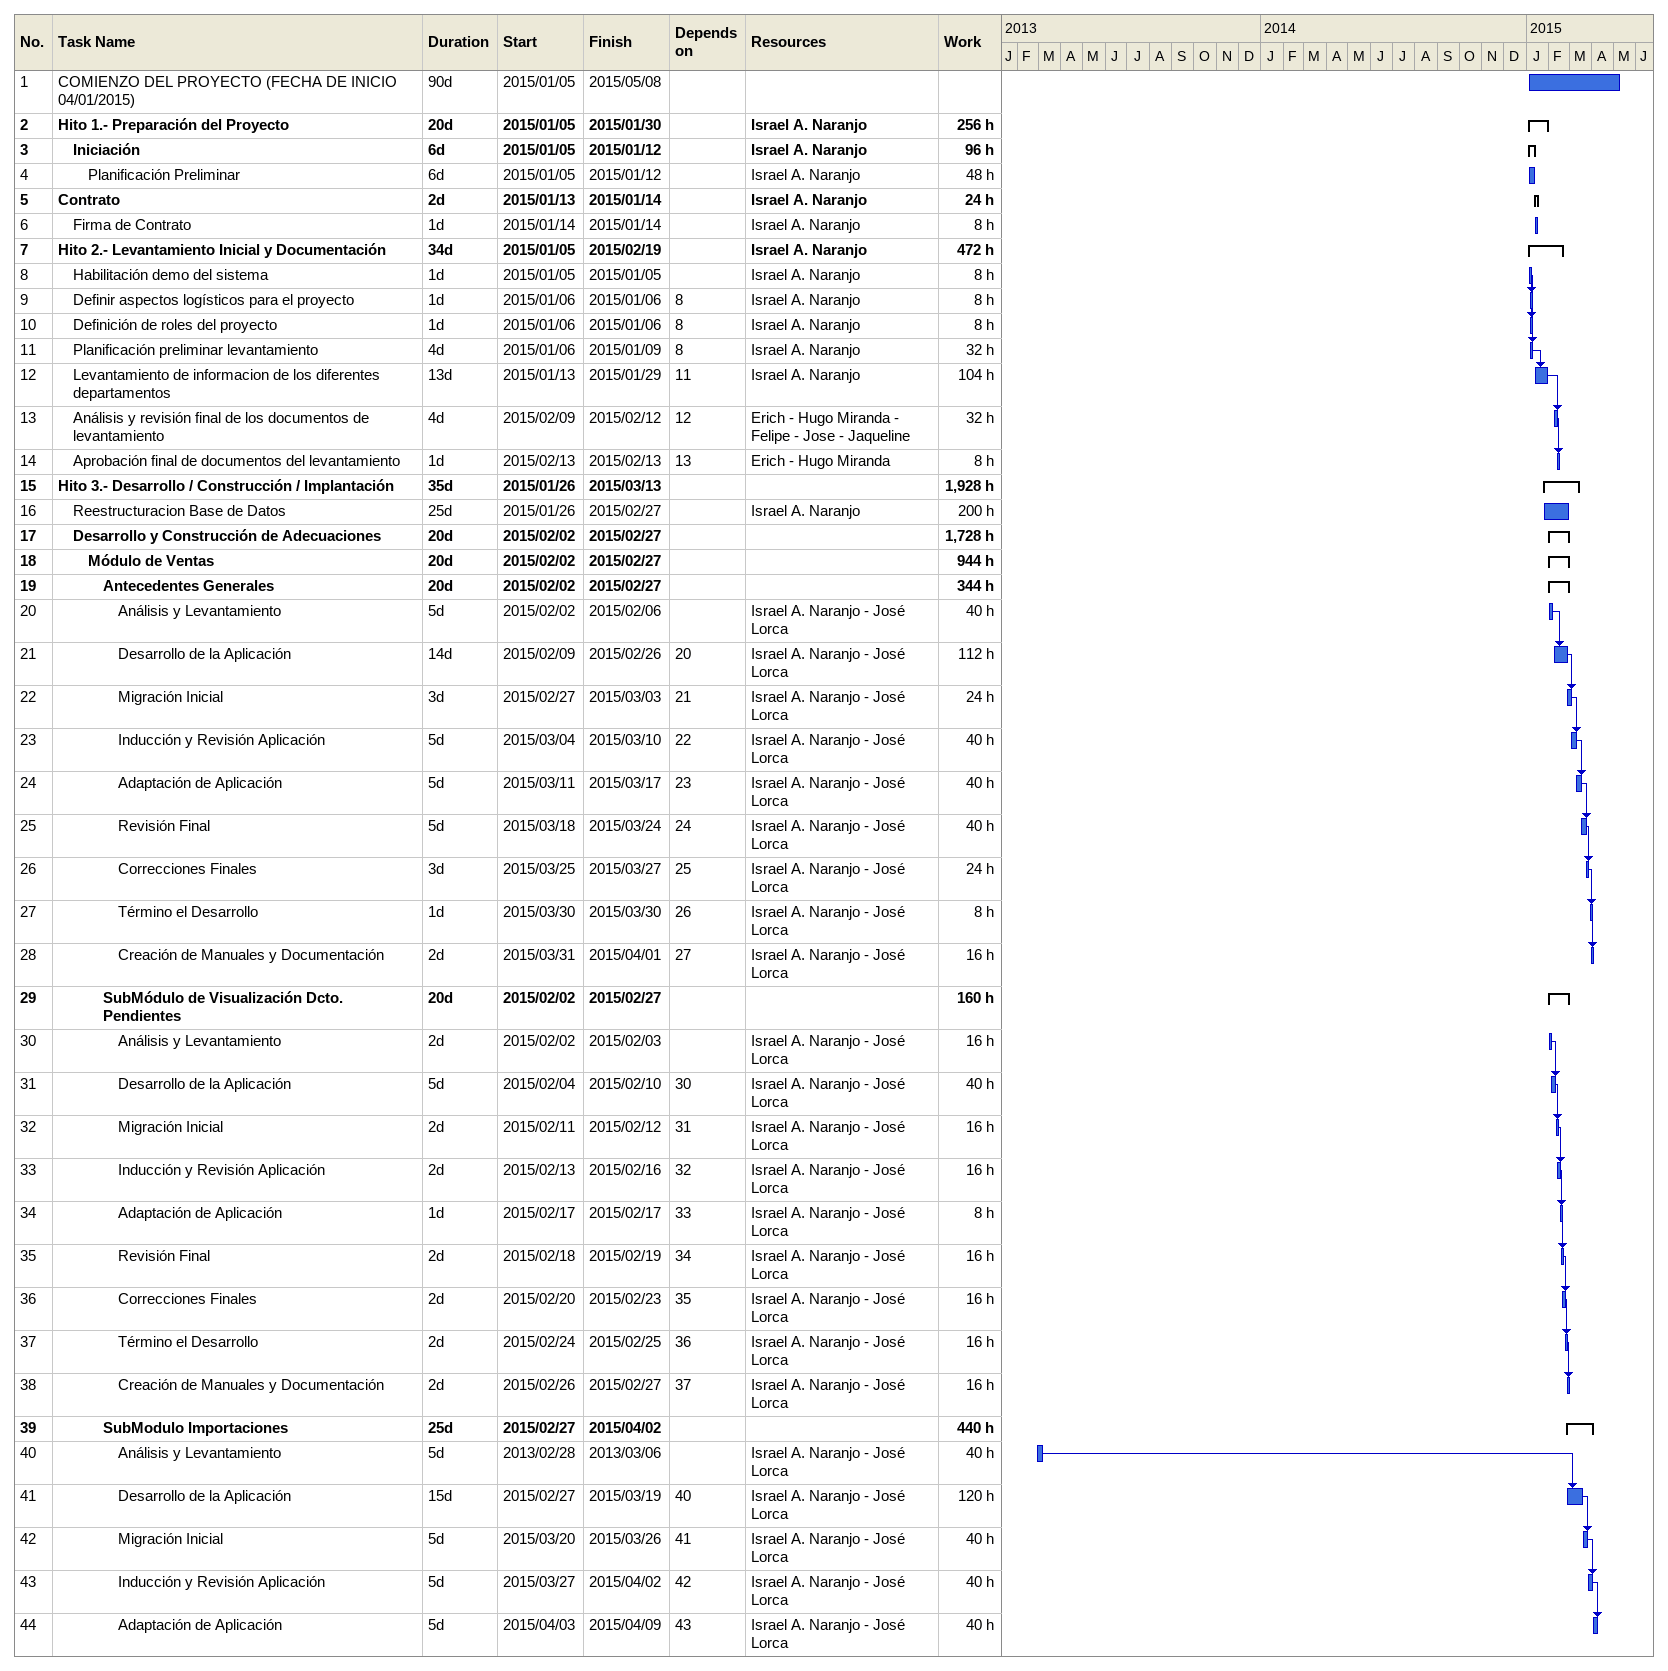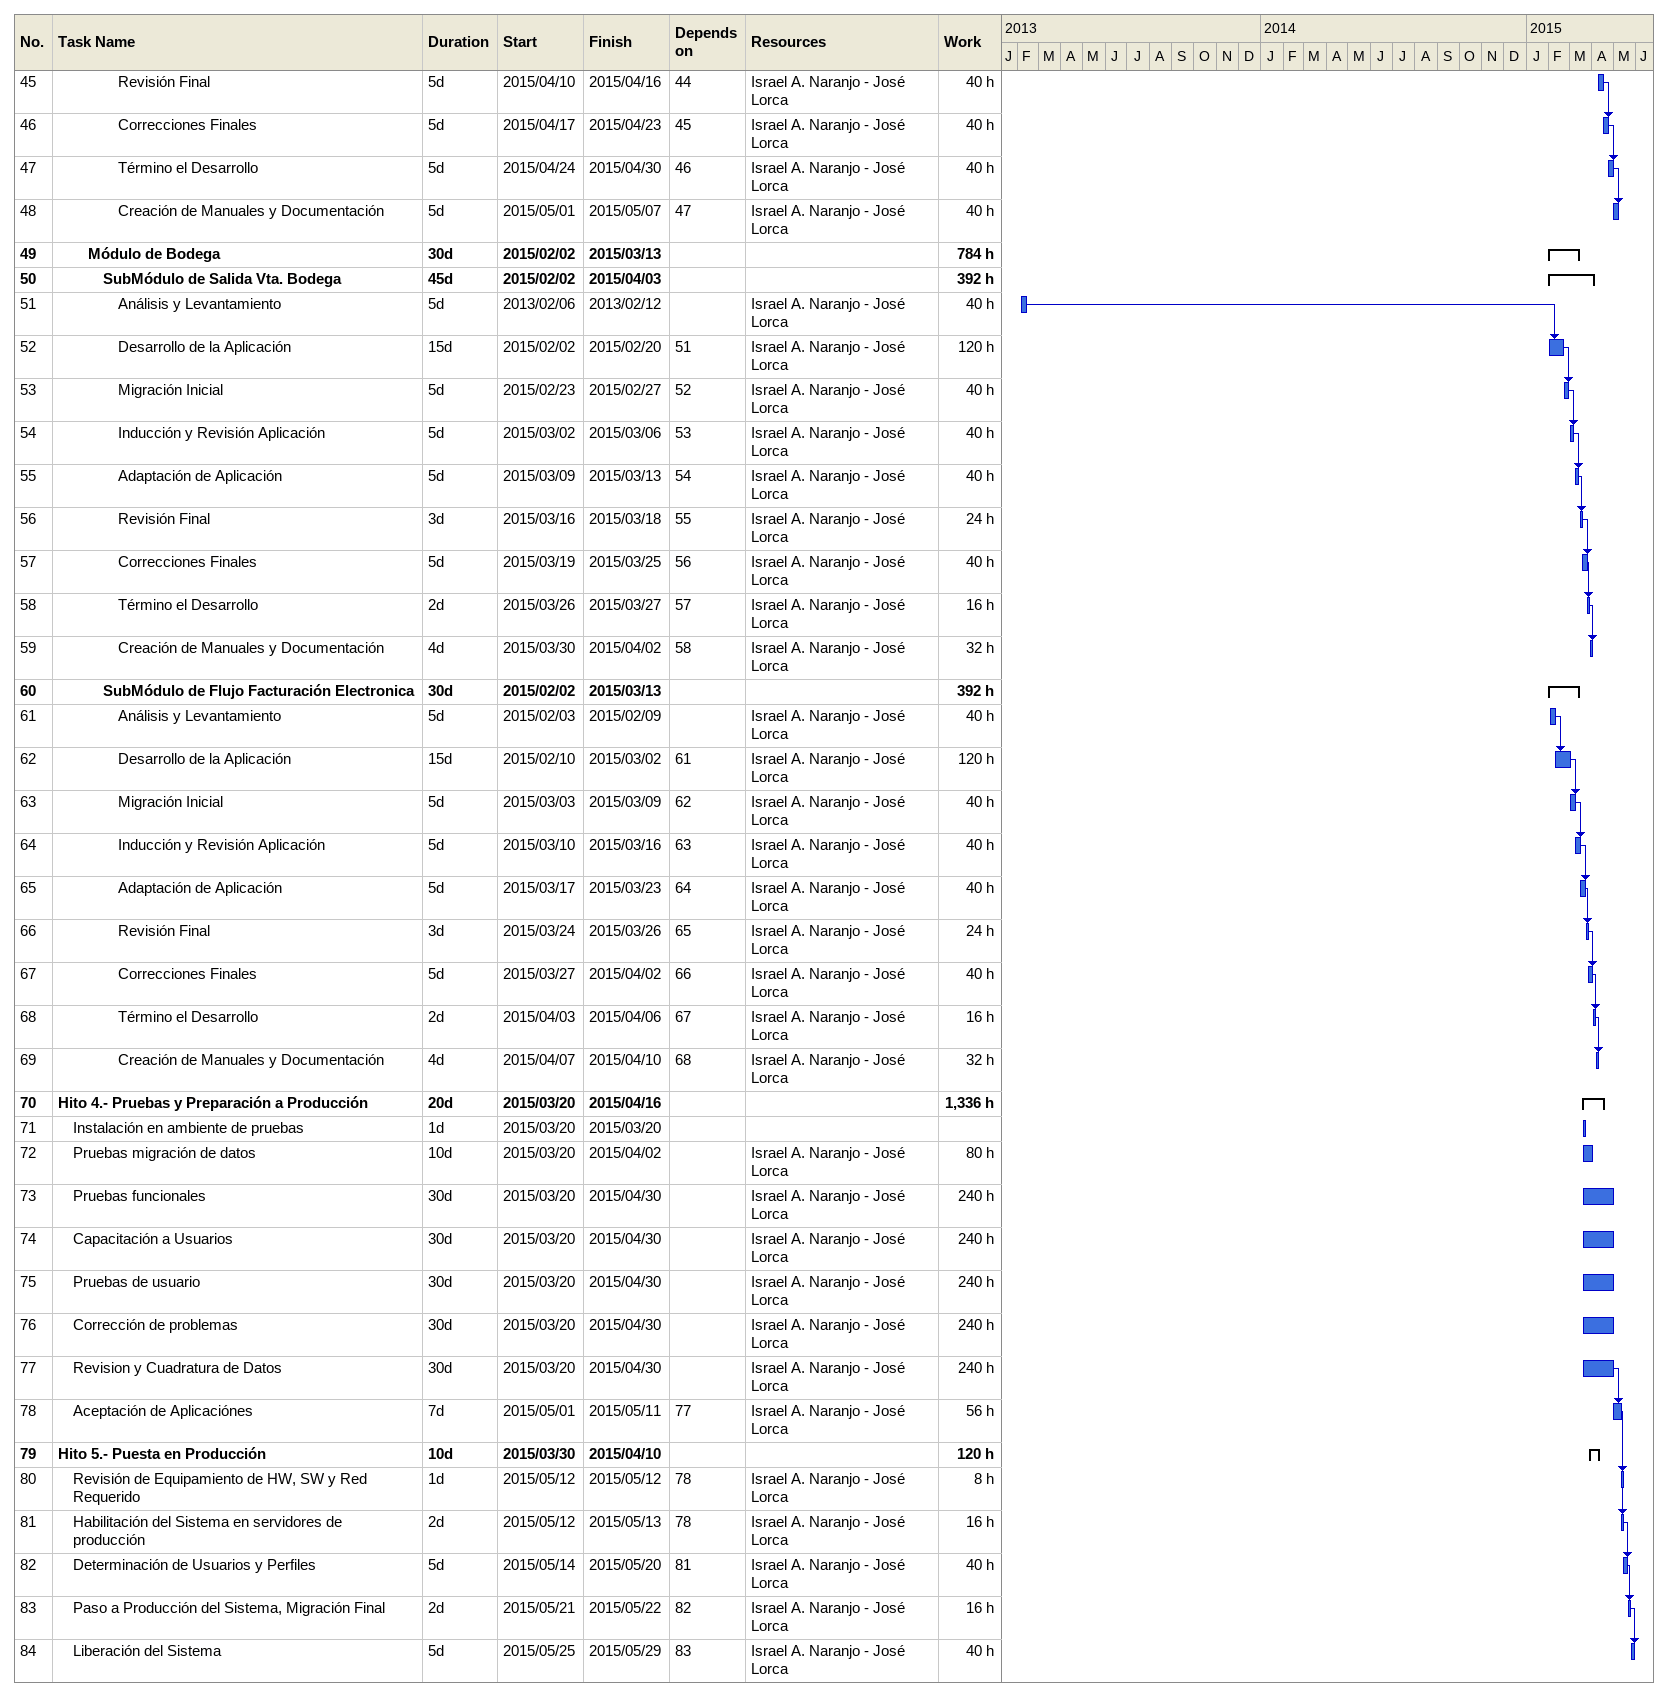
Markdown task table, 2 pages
| ID | Level | Task | Duration | Start | Finish | Predecessors | Resources | Work (h) |
|---|---|---|---|---|---|---|---|---|
| 1 | 1 | COMIENZO DEL PROYECTO (FECHA DE INICIO 04/01/2015) | 90d | 2015-01-05 | 2015-05-08 |  |  |  |
| 2 | 1 | **Hito 1.- Preparación del Proyecto** | 20d | 2015-01-05 | 2015-01-30 |  | Israel A. Naranjo | 256 |
| 3 | 2 | **Iniciación** | 6d | 2015-01-05 | 2015-01-12 |  | Israel A. Naranjo | 96 |
| 4 | 3 | Planificación Preliminar | 6d | 2015-01-05 | 2015-01-12 |  | Israel A. Naranjo | 48 |
| 5 | 1 | **Contrato** | 2d | 2015-01-13 | 2015-01-14 |  | Israel A. Naranjo | 24 |
| 6 | 2 | Firma de Contrato | 1d | 2015-01-14 | 2015-01-14 |  | Israel A. Naranjo | 8 |
| 7 | 1 | **Hito 2.- Levantamiento Inicial y Documentación** | 34d | 2015-01-05 | 2015-02-19 |  | Israel A. Naranjo | 472 |
| 8 | 2 | Habilitación demo del sistema | 1d | 2015-01-05 | 2015-01-05 |  | Israel A. Naranjo | 8 |
| 9 | 2 | Definir aspectos logísticos para el proyecto | 1d | 2015-01-06 | 2015-01-06 | 8 | Israel A. Naranjo | 8 |
| 10 | 2 | Definición de roles del proyecto | 1d | 2015-01-06 | 2015-01-06 | 8 | Israel A. Naranjo | 8 |
| 11 | 2 | Planificación preliminar levantamiento | 4d | 2015-01-06 | 2015-01-09 | 8 | Israel A. Naranjo | 32 |
| 12 | 2 | Levantamiento de informacion de los diferentes departamentos | 13d | 2015-01-13 | 2015-01-29 | 11 | Israel A. Naranjo | 104 |
| 13 | 2 | Análisis y revisión final de los documentos de levantamiento | 4d | 2015-02-09 | 2015-02-12 | 12 | Erich - Hugo Miranda - Felipe - Jose - Jaqueline | 32 |
| 14 | 2 | Aprobación final de documentos del levantamiento | 1d | 2015-02-13 | 2015-02-13 | 13 | Erich - Hugo Miranda | 8 |
| 15 | 1 | **Hito 3.- Desarrollo / Construcción / Implantación** | 35d | 2015-01-26 | 2015-03-13 |  |  | 1928 |
| 16 | 2 | Reestructuracion Base de Datos | 25d | 2015-01-26 | 2015-02-27 |  | Israel A. Naranjo | 200 |
| 17 | 2 | **Desarrollo y Construcción de Adecuaciones** | 20d | 2015-02-02 | 2015-02-27 |  |  | 1728 |
| 18 | 3 | **Módulo de Ventas** | 20d | 2015-02-02 | 2015-02-27 |  |  | 944 |
| 19 | 4 | **Antecedentes Generales** | 20d | 2015-02-02 | 2015-02-27 |  |  | 344 |
| 20 | 5 | Análisis y Levantamiento | 5d | 2015-02-02 | 2015-02-06 |  | Israel A. Naranjo - José Lorca | 40 |
| 21 | 5 | Desarrollo de la Aplicación | 14d | 2015-02-09 | 2015-02-26 | 20 | Israel A. Naranjo - José Lorca | 112 |
| 22 | 5 | Migración Inicial | 3d | 2015-02-27 | 2015-03-03 | 21 | Israel A. Naranjo - José Lorca | 24 |
| 23 | 5 | Inducción y Revisión Aplicación | 5d | 2015-03-04 | 2015-03-10 | 22 | Israel A. Naranjo - José Lorca | 40 |
| 24 | 5 | Adaptación de Aplicación | 5d | 2015-03-11 | 2015-03-17 | 23 | Israel A. Naranjo - José Lorca | 40 |
| 25 | 5 | Revisión Final | 5d | 2015-03-18 | 2015-03-24 | 24 | Israel A. Naranjo - José Lorca | 40 |
| 26 | 5 | Correcciones Finales | 3d | 2015-03-25 | 2015-03-27 | 25 | Israel A. Naranjo - José Lorca | 24 |
| 27 | 5 | Término el Desarrollo | 1d | 2015-03-30 | 2015-03-30 | 26 | Israel A. Naranjo - José Lorca | 8 |
| 28 | 5 | Creación de Manuales y Documentación | 2d | 2015-03-31 | 2015-04-01 | 27 | Israel A. Naranjo - José Lorca | 16 |
| 29 | 4 | **SubMódulo de Visualización Dcto. Pendientes** | 20d | 2015-02-02 | 2015-02-27 |  |  | 160 |
| 30 | 5 | Análisis y Levantamiento | 2d | 2015-02-02 | 2015-02-03 |  | Israel A. Naranjo - José Lorca | 16 |
| 31 | 5 | Desarrollo de la Aplicación | 5d | 2015-02-04 | 2015-02-10 | 30 | Israel A. Naranjo - José Lorca | 40 |
| 32 | 5 | Migración Inicial | 2d | 2015-02-11 | 2015-02-12 | 31 | Israel A. Naranjo - José Lorca | 16 |
| 33 | 5 | Inducción y Revisión Aplicación | 2d | 2015-02-13 | 2015-02-16 | 32 | Israel A. Naranjo - José Lorca | 16 |
| 34 | 5 | Adaptación de Aplicación | 1d | 2015-02-17 | 2015-02-17 | 33 | Israel A. Naranjo - José Lorca | 8 |
| 35 | 5 | Revisión Final | 2d | 2015-02-18 | 2015-02-19 | 34 | Israel A. Naranjo - José Lorca | 16 |
| 36 | 5 | Correcciones Finales | 2d | 2015-02-20 | 2015-02-23 | 35 | Israel A. Naranjo - José Lorca | 16 |
| 37 | 5 | Término el Desarrollo | 2d | 2015-02-24 | 2015-02-25 | 36 | Israel A. Naranjo - José Lorca | 16 |
| 38 | 5 | Creación de Manuales y Documentación | 2d | 2015-02-26 | 2015-02-27 | 37 | Israel A. Naranjo - José Lorca | 16 |
| 39 | 4 | **SubModulo Importaciones** | 25d | 2015-02-27 | 2015-04-02 |  |  | 440 |
| 40 | 5 | Análisis y Levantamiento | 5d | 2013-02-28 | 2013-03-06 |  | Israel A. Naranjo - José Lorca | 40 |
| 41 | 5 | Desarrollo de la Aplicación | 15d | 2015-02-27 | 2015-03-19 | 40 | Israel A. Naranjo - José Lorca | 120 |
| 42 | 5 | Migración Inicial | 5d | 2015-03-20 | 2015-03-26 | 41 | Israel A. Naranjo - José Lorca | 40 |
| 43 | 5 | Inducción y Revisión Aplicación | 5d | 2015-03-27 | 2015-04-02 | 42 | Israel A. Naranjo - José Lorca | 40 |
| 44 | 5 | Adaptación de Aplicación | 5d | 2015-04-03 | 2015-04-09 | 43 | Israel A. Naranjo - José Lorca | 40 |
| 45 | 5 | Revisión Final | 5d | 2015-04-10 | 2015-04-16 | 44 | Israel A. Naranjo - José Lorca | 40 |
| 46 | 5 | Correcciones Finales | 5d | 2015-04-17 | 2015-04-23 | 45 | Israel A. Naranjo - José Lorca | 40 |
| 47 | 5 | Término el Desarrollo | 5d | 2015-04-24 | 2015-04-30 | 46 | Israel A. Naranjo - José Lorca | 40 |
| 48 | 5 | Creación de Manuales y Documentación | 5d | 2015-05-01 | 2015-05-07 | 47 | Israel A. Naranjo - José Lorca | 40 |
| 49 | 3 | **Módulo de Bodega** | 30d | 2015-02-02 | 2015-03-13 |  |  | 784 |
| 50 | 4 | **SubMódulo de Salida Vta. Bodega** | 45d | 2015-02-02 | 2015-04-03 |  |  | 392 |
| 51 | 5 | Análisis y Levantamiento | 5d | 2013-02-06 | 2013-02-12 |  | Israel A. Naranjo - José Lorca | 40 |
| 52 | 5 | Desarrollo de la Aplicación | 15d | 2015-02-02 | 2015-02-20 | 51 | Israel A. Naranjo - José Lorca | 120 |
| 53 | 5 | Migración Inicial | 5d | 2015-02-23 | 2015-02-27 | 52 | Israel A. Naranjo - José Lorca | 40 |
| 54 | 5 | Inducción y Revisión Aplicación | 5d | 2015-03-02 | 2015-03-06 | 53 | Israel A. Naranjo - José Lorca | 40 |
| 55 | 5 | Adaptación de Aplicación | 5d | 2015-03-09 | 2015-03-13 | 54 | Israel A. Naranjo - José Lorca | 40 |
| 56 | 5 | Revisión Final | 3d | 2015-03-16 | 2015-03-18 | 55 | Israel A. Naranjo - José Lorca | 24 |
| 57 | 5 | Correcciones Finales | 5d | 2015-03-19 | 2015-03-25 | 56 | Israel A. Naranjo - José Lorca | 40 |
| 58 | 5 | Término el Desarrollo | 2d | 2015-03-26 | 2015-03-27 | 57 | Israel A. Naranjo - José Lorca | 16 |
| 59 | 5 | Creación de Manuales y Documentación | 4d | 2015-03-30 | 2015-04-02 | 58 | Israel A. Naranjo - José Lorca | 32 |
| 60 | 4 | **SubMódulo de Flujo Facturación Electronica** | 30d | 2015-02-02 | 2015-03-13 |  |  | 392 |
| 61 | 5 | Análisis y Levantamiento | 5d | 2015-02-03 | 2015-02-09 |  | Israel A. Naranjo - José Lorca | 40 |
| 62 | 5 | Desarrollo de la Aplicación | 15d | 2015-02-10 | 2015-03-02 | 61 | Israel A. Naranjo - José Lorca | 120 |
| 63 | 5 | Migración Inicial | 5d | 2015-03-03 | 2015-03-09 | 62 | Israel A. Naranjo - José Lorca | 40 |
| 64 | 5 | Inducción y Revisión Aplicación | 5d | 2015-03-10 | 2015-03-16 | 63 | Israel A. Naranjo - José Lorca | 40 |
| 65 | 5 | Adaptación de Aplicación | 5d | 2015-03-17 | 2015-03-23 | 64 | Israel A. Naranjo - José Lorca | 40 |
| 66 | 5 | Revisión Final | 3d | 2015-03-24 | 2015-03-26 | 65 | Israel A. Naranjo - José Lorca | 24 |
| 67 | 5 | Correcciones Finales | 5d | 2015-03-27 | 2015-04-02 | 66 | Israel A. Naranjo - José Lorca | 40 |
| 68 | 5 | Término el Desarrollo | 2d | 2015-04-03 | 2015-04-06 | 67 | Israel A. Naranjo - José Lorca | 16 |
| 69 | 5 | Creación de Manuales y Documentación | 4d | 2015-04-07 | 2015-04-10 | 68 | Israel A. Naranjo - José Lorca | 32 |
| 70 | 1 | **Hito 4.- Pruebas y Preparación a Producción** | 20d | 2015-03-20 | 2015-04-16 |  |  | 1336 |
| 71 | 2 | Instalación en ambiente de pruebas | 1d | 2015-03-20 | 2015-03-20 |  |  |  |
| 72 | 2 | Pruebas migración de datos | 10d | 2015-03-20 | 2015-04-02 |  | Israel A. Naranjo - José Lorca | 80 |
| 73 | 2 | Pruebas funcionales | 30d | 2015-03-20 | 2015-04-30 |  | Israel A. Naranjo - José Lorca | 240 |
| 74 | 2 | Capacitación a Usuarios | 30d | 2015-03-20 | 2015-04-30 |  | Israel A. Naranjo - José Lorca | 240 |
| 75 | 2 | Pruebas de usuario | 30d | 2015-03-20 | 2015-04-30 |  | Israel A. Naranjo - José Lorca | 240 |
| 76 | 2 | Corrección de problemas | 30d | 2015-03-20 | 2015-04-30 |  | Israel A. Naranjo - José Lorca | 240 |
| 77 | 2 | Revision y Cuadratura de Datos | 30d | 2015-03-20 | 2015-04-30 |  | Israel A. Naranjo - José Lorca | 240 |
| 78 | 2 | Aceptación de Aplicaciónes | 7d | 2015-05-01 | 2015-05-11 | 77 | Israel A. Naranjo - José Lorca | 56 |
| 79 | 1 | **Hito 5.- Puesta en Producción** | 10d | 2015-03-30 | 2015-04-10 |  |  | 120 |
| 80 | 2 | Revisión de Equipamiento de HW, SW y Red Requerido | 1d | 2015-05-12 | 2015-05-12 | 78 | Israel A. Naranjo - José Lorca | 8 |
| 81 | 2 | Habilitación del Sistema en servidores de producción | 2d | 2015-05-12 | 2015-05-13 | 78 | Israel A. Naranjo - José Lorca | 16 |
| 82 | 2 | Determinación de Usuarios y Perfiles | 5d | 2015-05-14 | 2015-05-20 | 81 | Israel A. Naranjo - José Lorca | 40 |
| 83 | 2 | Paso a Producción del Sistema, Migración Final | 2d | 2015-05-21 | 2015-05-22 | 82 | Israel A. Naranjo - José Lorca | 16 |
| 84 | 2 | Liberación del Sistema | 5d | 2015-05-25 | 2015-05-29 | 83 | Israel A. Naranjo - José Lorca | 40 |
